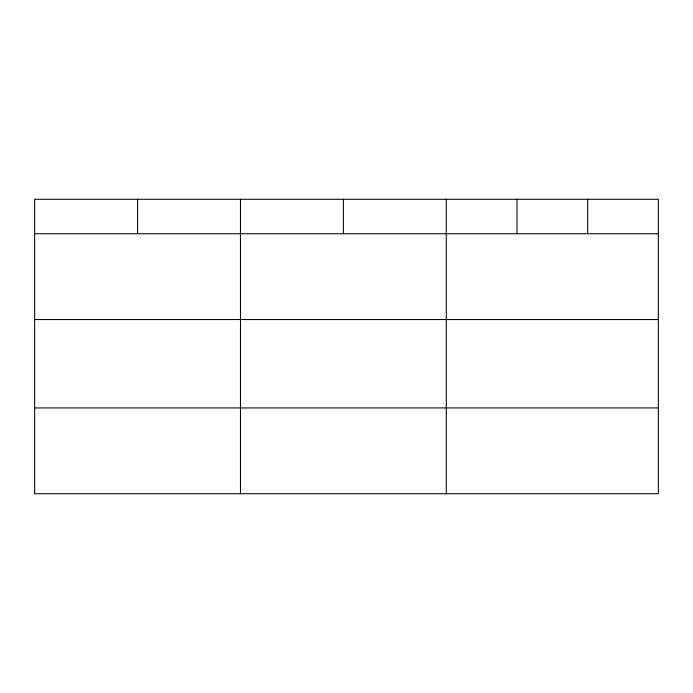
<?xml version="1.0" encoding="UTF-8"?>
<svg xmlns="http://www.w3.org/2000/svg" width="693" height="693" viewBox="0 0 693 693"><rect width="100%" height="100%" fill="white"/><g stroke="black" fill="none" stroke-linecap="round" stroke-linejoin="round"><path stroke-width="1.04" d="M658.35 319.542L658.35 199.272L34.65 199.272L34.65 493.728L658.35 493.728L658.35 319.542L34.65 319.542M34.65 233.749L658.35 233.749M34.65 407.934L658.35 407.934M587.664 199.272L587.664 233.749M516.978 199.272L516.978 233.749M446.292 199.272L446.292 493.728M343.381 199.272L343.381 233.749M240.471 199.272L240.471 493.728M137.56 199.272L137.56 233.749"/></g></svg>
